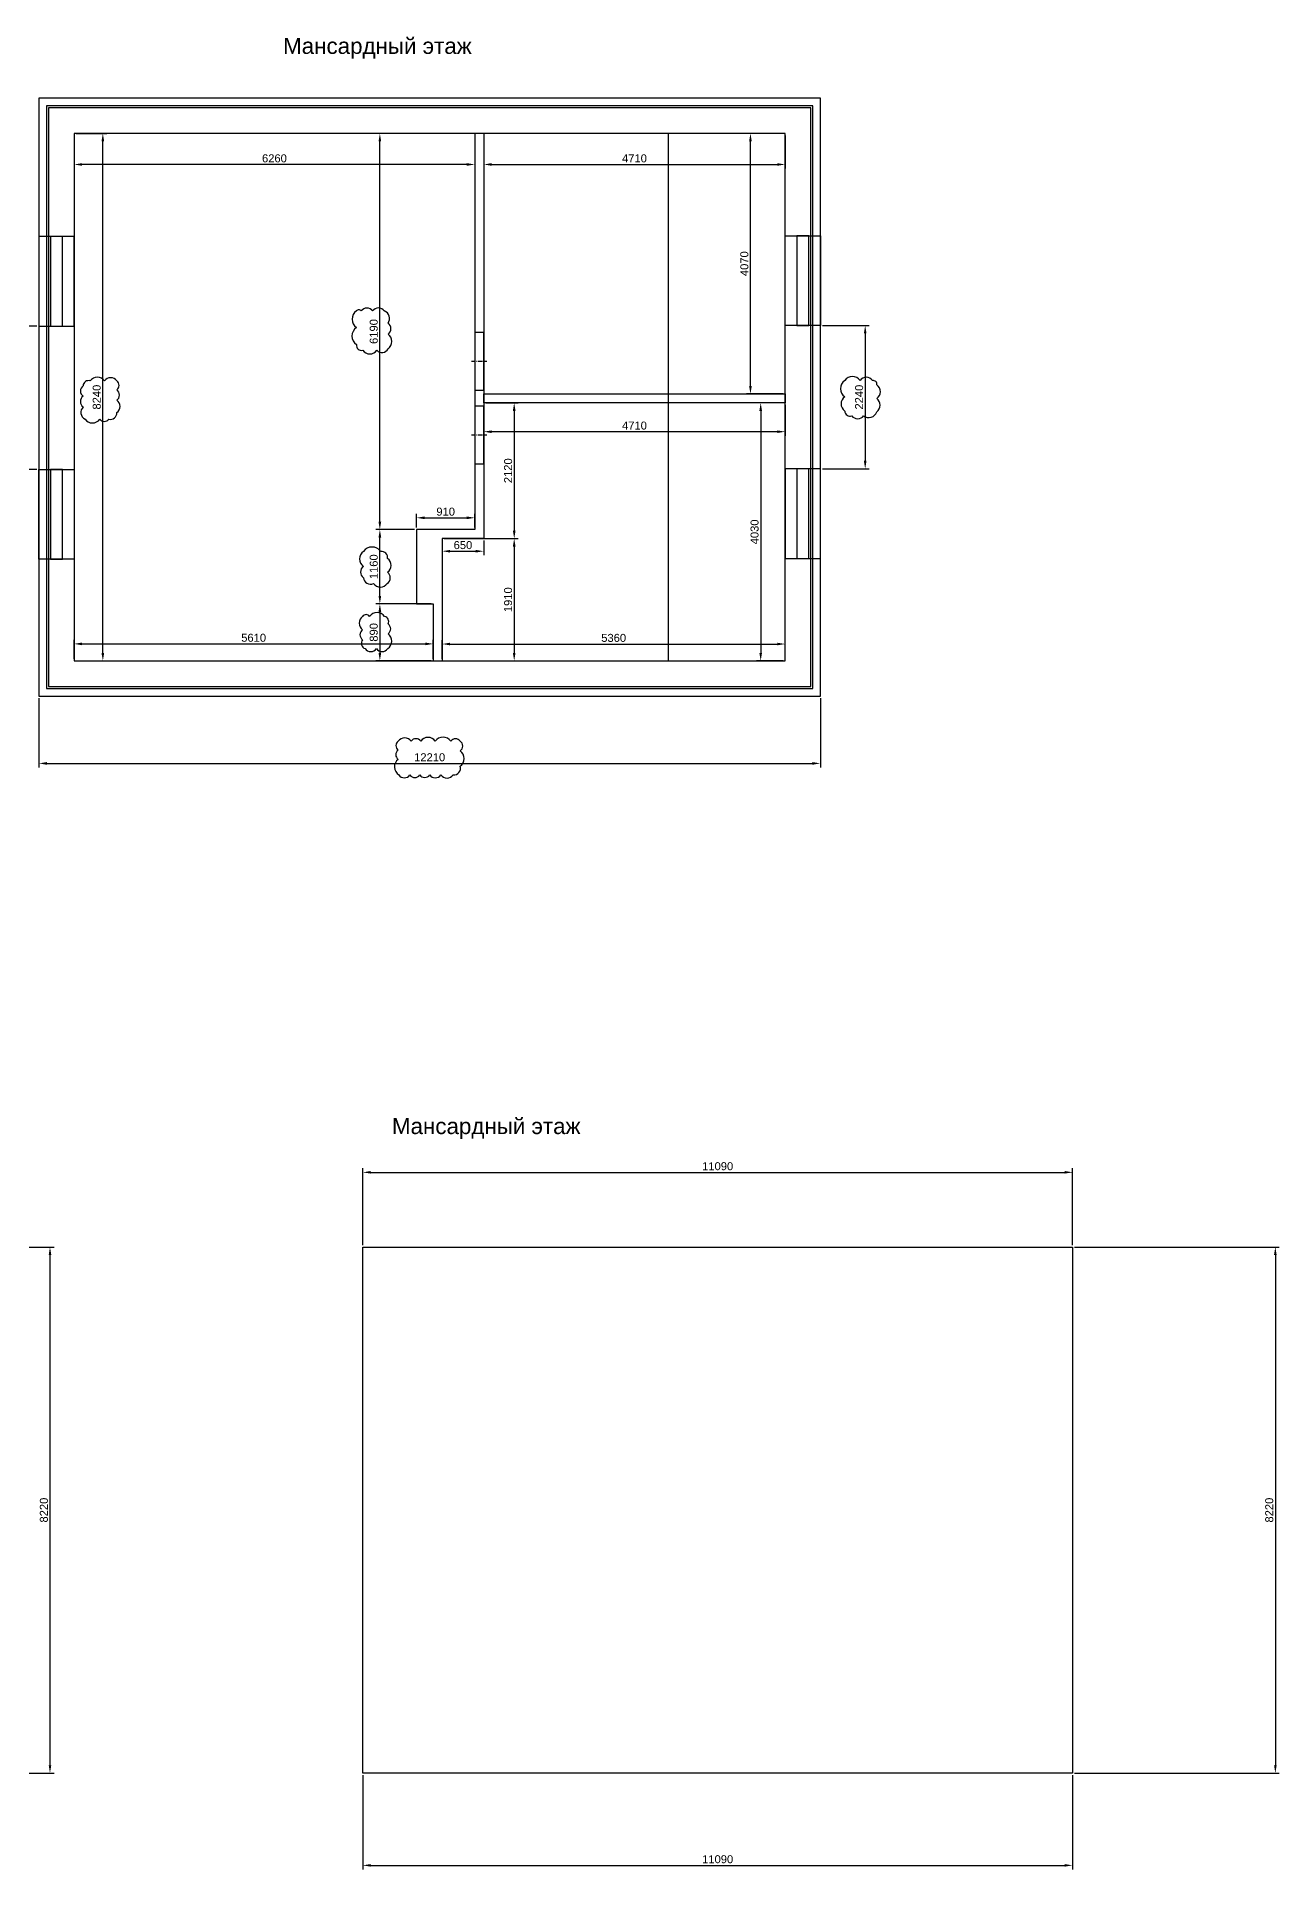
# Model space of a CAD drawing. Header units: millimetres. Extents: x -44972 to 32175, y -18880 to 15181.
# Drawn here: x 12760 to 32175, y -18880 to 9752 of the extents above; entities that cross this region are included whole.
import ezdxf

# ---------------------------------------------------------------- set-up
doc = ezdxf.new("R2010")
doc.units = ezdxf.units.MM
doc.linetypes.add('CENTER', pattern=[50.8, 31.75, -6.35, 6.35, -6.35])
for name, color, linetype in [('Axes', 4, 'Continuous'), ('Dimensions', 3, 'Continuous'), ('Doors', 6, 'Continuous'), ('Marks', 1, 'Continuous'), ('Windows', 5, 'Continuous')]:
    doc.layers.add(name, color=color, linetype=linetype)
doc.styles.get("Standard").update_dxf_attribs({"font": 'arial.ttf'})
doc.dimstyles.new('ISO-50', dxfattribs={"dimscale": 50, "dimtxt": 2.5, "dimasz": 2.5, "dimexe": 1.25, "dimexo": 0.625, "dimtad": 1, "dimtxsty": 'Standard', "dimcen": 2.5, "dimadec": 0, "dimazin": 0, "dimtfac": 1, "dimtmove": 0, "dimatfit": 3, "dimfxl": 1, "dimarcsym": 0})

# ---------------------------------------------------------------- blocks, each defined once
blk = doc.blocks.new('*D19')
at = {"layer": 'Defpoints', "color": 0, "transparency": 16777216}
for p in [(24455, 263), (19095, 0), (24455, 0)]:
    blk.add_point(p, dxfattribs=at)
at = {"layer": 'Dimensions', "color": 0, "lineweight": -2, "transparency": 16777216}
for p, q in [((19095, 31), (19095, 325)), ((24455, 31), (24455, 325)), ((19220, 263), (24330, 263))]:
    blk.add_line(p, q, dxfattribs=at)
at = {"layer": 'Dimensions', "color": 0, "transparency": 16777216}
for points in [[(19220, 284), (19220, 242), (19095, 263)], [(24330, 284), (24330, 242), (24455, 263)]]:
    blk.add_solid(points, dxfattribs=at)
at = {"layer": 'Dimensions', "color": 0, "transparency": 16777216, "insert": (21775, 358), "char_height": 125, "attachment_point": 5}
blk.add_mtext('5360', dxfattribs=at)
blk = doc.blocks.new('*D20')
at = {"layer": 'Defpoints', "color": 0, "transparency": 16777216}
for p in [(13345, 0), (18955, 265), (18955, 0)]:
    blk.add_point(p, dxfattribs=at)
at = {"layer": 'Dimensions', "color": 0, "lineweight": -2, "transparency": 16777216}
for p, q in [((13345, 31), (13345, 328)), ((18955, 31), (18955, 328)), ((13470, 265), (18830, 265))]:
    blk.add_line(p, q, dxfattribs=at)
at = {"layer": 'Dimensions', "color": 0, "transparency": 16777216}
for points in [[(13470, 286), (13470, 244), (13345, 265)], [(18830, 286), (18830, 244), (18955, 265)]]:
    blk.add_solid(points, dxfattribs=at)
at = {"layer": 'Dimensions', "color": 0, "transparency": 16777216, "insert": (16150, 360), "char_height": 125, "attachment_point": 5}
blk.add_mtext('5610', dxfattribs=at)
blk = doc.blocks.new('*D21')
at = {"layer": 'Defpoints', "color": 0, "transparency": 16777216}
for p in [(18955, 890), (18955, 0), (18122, 0)]:
    blk.add_point(p, dxfattribs=at)
at = {"layer": 'Marks', "color": 0, "lineweight": -2, "transparency": 16777216}
for p, q in [((18924, 890), (18059, 890)), ((18122, 765), (18122, 125)), ((18924, 0), (18059, 0))]:
    blk.add_line(p, q, dxfattribs=at)
at = {"layer": 'Marks', "color": 0, "transparency": 16777216}
for points in [[(18101, 765), (18143, 765), (18122, 890)], [(18101, 125), (18143, 125), (18122, 0)]]:
    blk.add_solid(points, dxfattribs=at)
at = {"layer": 'Marks', "color": 0, "transparency": 16777216, "insert": (18027, 445), "char_height": 125, "attachment_point": 5, "rotation": 90}
blk.add_mtext('890', dxfattribs=at)
blk = doc.blocks.new('*D22')
at = {"layer": 'Defpoints', "color": 0, "transparency": 16777216}
for p in [(18122, 2050), (18695, 2050), (18695, 890)]:
    blk.add_point(p, dxfattribs=at)
at = {"layer": 'Marks', "color": 0, "lineweight": -2, "transparency": 16777216}
for p, q in [((18664, 2050), (18059, 2050)), ((18122, 1015), (18122, 1925)), ((18664, 890), (18059, 890))]:
    blk.add_line(p, q, dxfattribs=at)
at = {"layer": 'Marks', "color": 0, "transparency": 16777216}
for points in [[(18101, 1925), (18143, 1925), (18122, 2050)], [(18101, 1015), (18143, 1015), (18122, 890)]]:
    blk.add_solid(points, dxfattribs=at)
at = {"layer": 'Marks', "color": 0, "transparency": 16777216, "insert": (18027, 1470), "char_height": 125, "attachment_point": 5, "rotation": 90}
blk.add_mtext('1160', dxfattribs=at)
blk = doc.blocks.new('*D23')
at = {"layer": 'Defpoints', "color": 0, "transparency": 16777216}
for p in [(18122, 8240), (19605, 8240), (18695, 2050)]:
    blk.add_point(p, dxfattribs=at)
at = {"layer": 'Marks', "color": 0, "lineweight": -2, "transparency": 16777216}
for p, q in [((19574, 8240), (18059, 8240)), ((18122, 2175), (18122, 8115)), ((18664, 2050), (18059, 2050))]:
    blk.add_line(p, q, dxfattribs=at)
at = {"layer": 'Marks', "color": 0, "transparency": 16777216}
for points in [[(18101, 8115), (18143, 8115), (18122, 8240)], [(18101, 2175), (18143, 2175), (18122, 2050)]]:
    blk.add_solid(points, dxfattribs=at)
at = {"layer": 'Marks', "color": 0, "transparency": 16777216, "insert": (18027, 5145), "char_height": 125, "attachment_point": 5, "rotation": 90}
blk.add_mtext('6190', dxfattribs=at)
blk = doc.blocks.new('*D24')
at = {"layer": 'Defpoints', "color": 0, "transparency": 16777216}
for p in [(13345, 8240), (13794, 8240), (13345, 0)]:
    blk.add_point(p, dxfattribs=at)
at = {"layer": 'Marks', "color": 0, "lineweight": -2, "transparency": 16777216}
for p, q in [((13377, 8240), (13857, 8240)), ((13794, 125), (13794, 8115)), ((13377, 0), (13857, 0))]:
    blk.add_line(p, q, dxfattribs=at)
at = {"layer": 'Marks', "color": 0, "transparency": 16777216}
for points in [[(13773, 8115), (13815, 8115), (13794, 8240)], [(13773, 125), (13815, 125), (13794, 0)]]:
    blk.add_solid(points, dxfattribs=at)
at = {"layer": 'Marks', "color": 0, "transparency": 16777216, "insert": (13699, 4120), "char_height": 125, "attachment_point": 5, "rotation": 90}
blk.add_mtext('8240', dxfattribs=at)
blk = doc.blocks.new('*D25')
at = {"layer": 'Defpoints', "color": 0, "transparency": 16777216}
for p in [(13345, 8240), (19605, 8240), (13345, 7755)]:
    blk.add_point(p, dxfattribs=at)
at = {"layer": 'Dimensions', "color": 0, "lineweight": -2, "transparency": 16777216}
for p, q in [((13345, 8209), (13345, 7693)), ((19605, 8209), (19605, 7693)), ((19480, 7755), (13470, 7755))]:
    blk.add_line(p, q, dxfattribs=at)
at = {"layer": 'Dimensions', "color": 0, "transparency": 16777216}
for points in [[(13470, 7776), (13470, 7734), (13345, 7755)], [(19480, 7776), (19480, 7734), (19605, 7755)]]:
    blk.add_solid(points, dxfattribs=at)
at = {"layer": 'Dimensions', "color": 0, "transparency": 16777216, "insert": (16475, 7850), "char_height": 125, "attachment_point": 5}
blk.add_mtext('6260', dxfattribs=at)
blk = doc.blocks.new('*D26')
at = {"layer": 'Defpoints', "color": 0, "transparency": 16777216}
for p in [(19745, 8240), (24455, 8240), (24455, 7755)]:
    blk.add_point(p, dxfattribs=at)
at = {"layer": 'Dimensions', "color": 0, "lineweight": -2, "transparency": 16777216}
for p, q in [((19745, 8209), (19745, 7693)), ((24455, 8209), (24455, 7693)), ((19870, 7755), (24330, 7755))]:
    blk.add_line(p, q, dxfattribs=at)
at = {"layer": 'Dimensions', "color": 0, "transparency": 16777216}
for points in [[(19870, 7776), (19870, 7734), (19745, 7755)], [(24330, 7776), (24330, 7734), (24455, 7755)]]:
    blk.add_solid(points, dxfattribs=at)
at = {"layer": 'Dimensions', "color": 0, "transparency": 16777216, "insert": (22100, 7850), "char_height": 125, "attachment_point": 5}
blk.add_mtext('4710', dxfattribs=at)
blk = doc.blocks.new('*D27')
at = {"layer": 'Defpoints', "color": 0, "transparency": 16777216}
for p in [(19745, 4030), (24455, 4030), (19745, 3580)]:
    blk.add_point(p, dxfattribs=at)
at = {"layer": 'Dimensions', "color": 0, "lineweight": -2, "transparency": 16777216}
for p, q in [((19745, 3999), (19745, 3517)), ((24455, 3999), (24455, 3517)), ((24330, 3580), (19870, 3580))]:
    blk.add_line(p, q, dxfattribs=at)
at = {"layer": 'Dimensions', "color": 0, "transparency": 16777216}
for points in [[(19870, 3601), (19870, 3559), (19745, 3580)], [(24330, 3601), (24330, 3559), (24455, 3580)]]:
    blk.add_solid(points, dxfattribs=at)
at = {"layer": 'Dimensions', "color": 0, "transparency": 16777216, "insert": (22100, 3675), "char_height": 125, "attachment_point": 5}
blk.add_mtext('4710', dxfattribs=at)
blk = doc.blocks.new('*D28')
at = {"layer": 'Defpoints', "color": 0, "transparency": 16777216}
for p in [(24455, 4030), (24072, 0), (24455, 0)]:
    blk.add_point(p, dxfattribs=at)
at = {"layer": 'Dimensions', "color": 0, "lineweight": -2, "transparency": 16777216}
for p, q in [((24424, 4030), (24009, 4030)), ((24072, 3905), (24072, 125)), ((24424, 0), (24009, 0))]:
    blk.add_line(p, q, dxfattribs=at)
at = {"layer": 'Dimensions', "color": 0, "transparency": 16777216}
for points in [[(24051, 3905), (24093, 3905), (24072, 4030)], [(24051, 125), (24093, 125), (24072, 0)]]:
    blk.add_solid(points, dxfattribs=at)
at = {"layer": 'Dimensions', "color": 0, "transparency": 16777216, "insert": (23977, 2015), "char_height": 125, "attachment_point": 5, "rotation": 90}
blk.add_mtext('4030', dxfattribs=at)
blk = doc.blocks.new('*D29')
at = {"layer": 'Defpoints', "color": 0, "transparency": 16777216}
for p in [(23912, 8240), (24455, 8240), (24455, 4170)]:
    blk.add_point(p, dxfattribs=at)
at = {"layer": 'Dimensions', "color": 0, "lineweight": -2, "transparency": 16777216}
for p, q in [((24424, 8240), (23849, 8240)), ((23912, 4295), (23912, 8115)), ((24424, 4170), (23849, 4170))]:
    blk.add_line(p, q, dxfattribs=at)
at = {"layer": 'Dimensions', "color": 0, "transparency": 16777216}
for points in [[(23891, 8115), (23933, 8115), (23912, 8240)], [(23891, 4295), (23933, 4295), (23912, 4170)]]:
    blk.add_solid(points, dxfattribs=at)
at = {"layer": 'Dimensions', "color": 0, "transparency": 16777216, "insert": (23817, 6205), "char_height": 125, "attachment_point": 5, "rotation": 90}
blk.add_mtext('4070', dxfattribs=at)
blk = doc.blocks.new('*D30')
at = {"layer": 'Defpoints', "color": 0, "transparency": 16777216}
for p in [(19095, 1910), (19745, 1910), (19745, 1713)]:
    blk.add_point(p, dxfattribs=at)
at = {"layer": 'Dimensions', "color": 0, "lineweight": -2, "transparency": 16777216}
for p, q in [((19095, 1879), (19095, 1650)), ((19745, 1879), (19745, 1650)), ((19220, 1713), (19620, 1713))]:
    blk.add_line(p, q, dxfattribs=at)
at = {"layer": 'Dimensions', "color": 0, "transparency": 16777216}
for points in [[(19220, 1733), (19220, 1692), (19095, 1713)], [(19620, 1733), (19620, 1692), (19745, 1713)]]:
    blk.add_solid(points, dxfattribs=at)
at = {"layer": 'Dimensions', "color": 0, "transparency": 16777216, "insert": (19420, 1808), "char_height": 125, "attachment_point": 5}
blk.add_mtext('650', dxfattribs=at)
blk = doc.blocks.new('*D31')
at = {"layer": 'Defpoints', "color": 0, "transparency": 16777216}
for p in [(19745, 4030), (19745, 1910), (20221, 1910)]:
    blk.add_point(p, dxfattribs=at)
at = {"layer": 'Dimensions', "color": 0, "lineweight": -2, "transparency": 16777216}
for p, q in [((19777, 4030), (20284, 4030)), ((20221, 3905), (20221, 2035)), ((19777, 1910), (20284, 1910))]:
    blk.add_line(p, q, dxfattribs=at)
at = {"layer": 'Dimensions', "color": 0, "transparency": 16777216}
for points in [[(20200, 3905), (20242, 3905), (20221, 4030)], [(20200, 2035), (20242, 2035), (20221, 1910)]]:
    blk.add_solid(points, dxfattribs=at)
at = {"layer": 'Dimensions', "color": 0, "transparency": 16777216, "insert": (20126, 2970), "char_height": 125, "attachment_point": 5, "rotation": 90}
blk.add_mtext('2120', dxfattribs=at)
blk = doc.blocks.new('*D32')
at = {"layer": 'Defpoints', "color": 0, "transparency": 16777216}
for p in [(18695, 2050), (19605, 2235), (19605, 2050)]:
    blk.add_point(p, dxfattribs=at)
at = {"layer": 'Dimensions', "color": 0, "lineweight": -2, "transparency": 16777216}
for p, q in [((18695, 2081), (18695, 2297)), ((19605, 2081), (19605, 2297)), ((18820, 2235), (19480, 2235))]:
    blk.add_line(p, q, dxfattribs=at)
at = {"layer": 'Dimensions', "color": 0, "transparency": 16777216}
for points in [[(18820, 2256), (18820, 2214), (18695, 2235)], [(19480, 2256), (19480, 2214), (19605, 2235)]]:
    blk.add_solid(points, dxfattribs=at)
at = {"layer": 'Dimensions', "color": 0, "transparency": 16777216, "insert": (19150, 2330), "char_height": 125, "attachment_point": 5}
blk.add_mtext('910', dxfattribs=at)
blk = doc.blocks.new('*D33')
at = {"layer": 'Defpoints', "color": 0, "transparency": 16777216}
for p in [(19095, 1910), (19095, 0), (20221, 0)]:
    blk.add_point(p, dxfattribs=at)
at = {"layer": 'Dimensions', "color": 0, "lineweight": -2, "transparency": 16777216}
for p, q in [((19127, 1910), (20284, 1910)), ((20221, 1785), (20221, 125)), ((19127, 0), (20284, 0))]:
    blk.add_line(p, q, dxfattribs=at)
at = {"layer": 'Dimensions', "color": 0, "transparency": 16777216}
for points in [[(20200, 1785), (20242, 1785), (20221, 1910)], [(20200, 125), (20242, 125), (20221, 0)]]:
    blk.add_solid(points, dxfattribs=at)
at = {"layer": 'Dimensions', "color": 0, "transparency": 16777216, "insert": (20126, 955), "char_height": 125, "attachment_point": 5, "rotation": 90}
blk.add_mtext('1910', dxfattribs=at)
blk = doc.blocks.new('*D34')
at = {"layer": 'Defpoints', "color": 0, "transparency": 16777216}
for p in [(12795, 5230), (12490, 2990), (12795, 2990)]:
    blk.add_point(p, dxfattribs=at)
at = {"layer": 'Marks', "color": 0, "lineweight": -2, "transparency": 16777216}
for p, q in [((12764, 5230), (12428, 5230)), ((12490, 5105), (12490, 3115)), ((12764, 2990), (12428, 2990))]:
    blk.add_line(p, q, dxfattribs=at)
at = {"layer": 'Marks', "color": 0, "transparency": 16777216}
for points in [[(12469, 5105), (12511, 5105), (12490, 5230)], [(12469, 3115), (12511, 3115), (12490, 2990)]]:
    blk.add_solid(points, dxfattribs=at)
at = {"layer": 'Marks', "color": 0, "transparency": 16777216, "insert": (12395, 4110), "char_height": 125, "attachment_point": 5, "rotation": 90}
blk.add_mtext('2240', dxfattribs=at)
blk = doc.blocks.new('*D35')
at = {"layer": 'Defpoints', "color": 0, "transparency": 16777216}
for p in [(25005, 5240), (25005, 3000), (25705, 3000)]:
    blk.add_point(p, dxfattribs=at)
at = {"layer": 'Marks', "color": 0, "lineweight": -2, "transparency": 16777216}
for p, q in [((25037, 5240), (25767, 5240)), ((25705, 5115), (25705, 3125)), ((25037, 3000), (25767, 3000))]:
    blk.add_line(p, q, dxfattribs=at)
at = {"layer": 'Marks', "color": 0, "transparency": 16777216}
for points in [[(25684, 5115), (25725, 5115), (25705, 5240)], [(25684, 3125), (25725, 3125), (25705, 3000)]]:
    blk.add_solid(points, dxfattribs=at)
at = {"layer": 'Marks', "color": 0, "transparency": 16777216, "insert": (25610, 4120), "char_height": 125, "attachment_point": 5, "rotation": 90}
blk.add_mtext('2240', dxfattribs=at)
blk = doc.blocks.new('*D36')
at = {"layer": 'Defpoints', "color": 0, "transparency": 16777216}
for p in [(12795, -550), (25005, -550), (25005, -1602)]:
    blk.add_point(p, dxfattribs=at)
at = {"layer": 'Marks', "color": 0, "lineweight": -2, "transparency": 16777216}
for p, q in [((12795, -581), (12795, -1665)), ((25005, -581), (25005, -1665)), ((12920, -1602), (24880, -1602))]:
    blk.add_line(p, q, dxfattribs=at)
at = {"layer": 'Marks', "color": 0, "transparency": 16777216}
for points in [[(12920, -1581), (12920, -1623), (12795, -1602)], [(24880, -1581), (24880, -1623), (25005, -1602)]]:
    blk.add_solid(points, dxfattribs=at)
at = {"layer": 'Marks', "color": 0, "transparency": 16777216, "insert": (18900, -1507), "char_height": 125, "attachment_point": 5}
blk.add_mtext('12210', dxfattribs=at)
blk = doc.blocks.new('*D39')
at = {"layer": 'Defpoints', "color": 0, "transparency": 16777216}
for p in [(28945, -9158), (28945, -17378), (32113, -17378)]:
    blk.add_point(p, dxfattribs=at)
at = {"layer": 'Dimensions', "color": 0, "lineweight": -2, "transparency": 16777216}
for p, q in [((28976, -9158), (32175, -9158)), ((32113, -9283), (32113, -17253)), ((28976, -17378), (32175, -17378))]:
    blk.add_line(p, q, dxfattribs=at)
at = {"layer": 'Dimensions', "color": 0, "transparency": 16777216}
for points in [[(32092, -9283), (32134, -9283), (32113, -9158)], [(32092, -17253), (32134, -17253), (32113, -17378)]]:
    blk.add_solid(points, dxfattribs=at)
at = {"layer": 'Dimensions', "color": 0, "transparency": 16777216, "insert": (32018, -13268), "char_height": 125, "attachment_point": 5, "rotation": 90}
blk.add_mtext('8220', dxfattribs=at)
blk = doc.blocks.new('*D40')
at = {"layer": 'Defpoints', "color": 0, "transparency": 16777216}
for p in [(12111, -9158), (12111, -17378), (12968, -17378)]:
    blk.add_point(p, dxfattribs=at)
at = {"layer": 'Dimensions', "color": 0, "lineweight": -2, "transparency": 16777216}
for p, q in [((12142, -9158), (13031, -9158)), ((12968, -9283), (12968, -17253)), ((12142, -17378), (13031, -17378))]:
    blk.add_line(p, q, dxfattribs=at)
at = {"layer": 'Dimensions', "color": 0, "transparency": 16777216}
for points in [[(12948, -9283), (12989, -9283), (12968, -9158)], [(12948, -17253), (12989, -17253), (12968, -17378)]]:
    blk.add_solid(points, dxfattribs=at)
at = {"layer": 'Dimensions', "color": 0, "transparency": 16777216, "insert": (12873, -13268), "char_height": 125, "attachment_point": 5, "rotation": 90}
blk.add_mtext('8220', dxfattribs=at)
blk = doc.blocks.new('*D43')
at = {"layer": 'Defpoints', "color": 0, "transparency": 16777216}
for p in [(28945, -7991), (17855, -9158), (28945, -9158)]:
    blk.add_point(p, dxfattribs=at)
at = {"layer": 'Dimensions', "color": 0, "lineweight": -2, "transparency": 16777216}
for p, q in [((17855, -9127), (17855, -7928)), ((17980, -7991), (28820, -7991)), ((28945, -9127), (28945, -7928))]:
    blk.add_line(p, q, dxfattribs=at)
at = {"layer": 'Dimensions', "color": 0, "transparency": 16777216}
for points in [[(17980, -7970), (17980, -8011), (17855, -7991)], [(28820, -7970), (28820, -8011), (28945, -7991)]]:
    blk.add_solid(points, dxfattribs=at)
at = {"layer": 'Dimensions', "color": 0, "transparency": 16777216, "insert": (23400, -7896), "char_height": 125, "attachment_point": 5}
blk.add_mtext('11090', dxfattribs=at)
blk = doc.blocks.new('*D44')
at = {"layer": 'Defpoints', "color": 0, "transparency": 16777216}
for p in [(17855, -17378), (28945, -17378), (28945, -18818)]:
    blk.add_point(p, dxfattribs=at)
at = {"layer": 'Dimensions', "color": 0, "lineweight": -2, "transparency": 16777216}
for p, q in [((17855, -17409), (17855, -18880)), ((28945, -17409), (28945, -18880)), ((17980, -18818), (28820, -18818))]:
    blk.add_line(p, q, dxfattribs=at)
at = {"layer": 'Dimensions', "color": 0, "transparency": 16777216}
for points in [[(17980, -18797), (17980, -18838), (17855, -18818)], [(28820, -18797), (28820, -18838), (28945, -18818)]]:
    blk.add_solid(points, dxfattribs=at)
at = {"layer": 'Dimensions', "color": 0, "transparency": 16777216, "insert": (23400, -18723), "char_height": 125, "attachment_point": 5}
blk.add_mtext('11090', dxfattribs=at)

msp = doc.modelspace()

# ---------------------------------------------------------------- linework, layer by layer
for p, q in [((22631.991, 0), (22631.991, 8240)), ((24455.257, 0), (24455.257, 4170)), ((17854.853, -9158.094), (24114.853, -9158.094)), ((17854.853, -17378.094), (17854.853, -9158.094)), ((24234.853, -9158.094), (28944.853, -9158.094)), ((28944.853, -9158.094), (28944.853, -13228.094)), ((28944.853, -13348.094), (28944.853, -17378.094)), ((23464.853, -17378.094), (17854.853, -17378.094)), ((28944.853, -17378.094), (23584.853, -17378.094))]:
    msp.add_line(p, q)
at = {"color": 1}
for p, q in [((24114.853, -9158.094), (24234.853, -9158.094)), ((28944.853, -13228.094), (28944.853, -13348.094)), ((23584.853, -17378.094), (23464.853, -17378.094))]:
    msp.add_line(p, q, dxfattribs=at)
for points in [[(12795.257, -550), (25005.257, -550), (25005.257, 8790), (12795.257, 8790)], [(12915.257, -430), (24885.257, -430), (24885.257, 8670), (12915.257, 8670)], [(12945.257, -400), (24855.257, -400), (24855.257, 8640), (12945.257, 8640)], [(13345.257, 0), (24455.257, 0), (24455.257, 8240), (13345.257, 8240)], [(19745.257, 4170), (24455.257, 4170), (24455.257, 4030), (19745.257, 4030)]]:
    msp.add_lwpolyline(points, close=True)
for points in [[(19605.257, 8240), (19605.257, 2050), (18695.257, 2050), (18695.257, 890), (18955.257, 890), (18955.257, 0)], [(19745.257, 8240), (19745.257, 1910), (19095.257, 1910), (19095.257, 0)]]:
    msp.add_lwpolyline(points)
at = {"layer": 'Axes', "linetype": 'CENTER', "ltscale": 2}
for p, q in [((19555.257, 4680), (19795.257, 4680)), ((19555.257, 3530), (19795.257, 3530))]:
    msp.add_line(p, q, dxfattribs=at)
at = {"layer": 'Doors'}
for points in [[(19745.257, 5130), (19605.257, 5130), (19605.257, 4230), (19745.257, 4230)], [(19745.257, 3980), (19605.257, 3980), (19605.257, 3080), (19745.257, 3080)]]:
    msp.add_lwpolyline(points, close=True, dxfattribs=at)
at = {"layer": 'Marks'}
for points in [[(17755.251, 5465.915, 0.52056705), (17755.251, 5205.975, 0.52056705), (17755.251, 4940.338, 0.52056705), (17855.378, 4852.032, 0.52056705), (18075.738, 4852.032, 0.52056705), (18249.789, 4874.964, 0.52056705), (18249.789, 5104.732, 0.52056705), (18249.789, 5275.204, 0.52056705), (18190.374, 5465.915, 0.52056705), (18008.02, 5465.915, 0.52056705), (17832.05, 5465.915, 0.52056705)], [(14011.777, 4372.846, 0.52056705), (13820.19, 4372.846, 0.52056705), (13597.25, 4372.846, 0.52056705), (13486.597, 4296.283, 0.52056705), (13486.597, 4133.456, 0.52056705), (13486.597, 3966.394, 0.52056705), (13515.298, 3776.464, 0.52056705), (13747.275, 3776.464, 0.52056705), (13885.777, 3776.464, 0.52056705), (14011.777, 3877.562, 0.52056705), (14011.777, 4070.809, 0.52056705), (14011.777, 4233.786, 0.52056705)], [(25384.879, 4379.569, 0.52056705), (25384.879, 4125.09, 0.52056705), (25384.879, 3903.383, 0.52056705), (25495.87, 3829.309, 0.52056705), (25680.055, 3829.309, 0.52056705), (25885.644, 3890.012, 0.52056705), (25885.644, 4097.026, 0.52056705), (25885.644, 4311.058, 0.52056705), (25819.654, 4379.569, 0.52056705), (25625.108, 4379.569, 0.52056705)], [(17864.992, 1708.12, 0.52056705), (17864.992, 1474.853, 0.52056705), (17864.992, 1298.782, 0.52056705), (18024.074, 1208.719, 0.52056705), (18236.447, 1208.719, 0.52056705), (18242.253, 1384.189, 0.52056705), (18242.253, 1598.534, 0.52056705), (18136.077, 1708.12, 0.52056705)], [(17852.587, 694.366, 0.52056705), (17852.587, 485.819, 0.52056705), (17852.587, 328.425, 0.52056705), (17890.952, 191.081, 0.52056705), (18069.16, 191.081, 0.52056705), (18244.828, 191.081, 0.52056705), (18250.399, 422.094, 0.52056705), (18250.399, 578.214, 0.52056705), (18195.728, 694.366, 0.52056705), (17962.754, 694.366, 0.52056705)], [(18409.151, -1254.713, 0.52056705), (18409.151, -1393.397, 0.52056705), (18409.151, -1538.653, 0.52056705), (18417.523, -1782.128, 0.52056705), (18591.185, -1782.128, 0.52056705), (18746.447, -1782.128, 0.52056705), (18900.33, -1782.128, 0.52056705), (19074.366, -1782.128, 0.52056705), (19267.707, -1782.128, 0.52056705), (19378.191, -1646.539, 0.52056705), (19378.191, -1407.046, 0.52056705), (19376.728, -1254.713, 0.52056705), (19231.126, -1254.713, 0.52056705), (18987.051, -1254.713, 0.52056705), (18760.892, -1254.713, 0.52056705), (18610.941, -1254.713, 0.52056705)]]:
    msp.add_lwpolyline(points, format="xyb", close=True, dxfattribs=at)
at = {"layer": 'Windows'}
for points in [[(13345.257, 6630), (12795.257, 6630), (12795.257, 5230), (13345.257, 5230)], [(12975.257, 5230), (13165.257, 5230), (13165.257, 6630), (12975.257, 6630)], [(24455.257, 6640), (25005.257, 6640), (25005.257, 5240), (24455.257, 5240)], [(24635.257, 5240), (24825.257, 5240), (24825.257, 6640), (24635.257, 6640)], [(13345.257, 1590), (12795.257, 1590), (12795.257, 2990), (13345.257, 2990)], [(12975.257, 1590), (13165.257, 1590), (13165.257, 2990), (12975.257, 2990)], [(24455.257, 1600), (25005.257, 1600), (25005.257, 3000), (24455.257, 3000)], [(24635.257, 1600), (24825.257, 1600), (24825.257, 3000), (24635.257, 3000)]]:
    msp.add_lwpolyline(points, close=True, dxfattribs=at)

# ---------------------------------------------------------------- texts
for p in [(16610.468, 9482.086), (18310.568, -7393.673)]:
    msp.add_text('Мансардный этаж', height=250).set_placement(p)

# ---------------------------------------------------------------- dimensions: what is measured, and where the dimension line sits
at = {"layer": 'Dimensions'}
for base, p1, p2, picture, middle in [((13345.257, 7755.073), (19605.257, 8240), (13345.257, 8240), '*D25', (16475.257, 7850.145)), ((24455.257, 7755.087), (19745.257, 8240), (24455.257, 8240), '*D26', (22100.257, 7850.158)), ((19745.257, 3579.774), (24455.257, 4030), (19745.257, 4030), '*D27', (22100.257, 3674.845)), ((19605.257, 2234.927), (18695.257, 2050), (19605.257, 2050), '*D32', (19150.257, 2329.999)), ((19745.257, 1712.546), (19095.257, 1910), (19745.257, 1910), '*D30', (19420.257, 1807.617)), ((18955.257, 265.007), (13345.257, 0), (18955.257, 0), '*D20', (16150.257, 360.078)), ((24455.257, 262.803), (19095.257, 0), (24455.257, 0), '*D19', (21775.257, 357.917)), ((28944.853, -7990.582), (17854.853, -9158.094), (28944.853, -9158.094), '*D43', (23399.853, -7895.51)), ((28944.853, -18817.588), (17854.853, -17378.094), (28944.853, -17378.094), '*D44', (23399.853, -18722.516))]:
    dim = msp.add_linear_dim(base=base, p1=p1, p2=p2, dimstyle='ISO-50', dxfattribs=at)
    dim.commit()
    dim.dimension.update_dxf_attribs({"geometry": picture, "text_midpoint": middle})
for base, p1, p2, picture, middle in [((23911.997, 8240), (24455.257, 4170), (24455.257, 8240), '*D29', (23816.925, 6205)), ((20221.127, 1910), (19745.257, 4030), (19745.257, 1910), '*D31', (20126.055, 2970)), ((24071.751, 0), (24455.257, 4030), (24455.257, 0), '*D28', (23976.637, 2015)), ((20221.127, 0), (19095.257, 1910), (19095.257, 0), '*D33', (20126.055, 955)), ((12968.463, -17378.094), (12111.158, -9158.094), (12111.158, -17378.094), '*D40', (12873.391, -13268.094)), ((32112.932, -17378.094), (28944.853, -9158.094), (28944.853, -17378.094), '*D39', (32017.86, -13268.094))]:
    dim = msp.add_linear_dim(base=base, p1=p1, p2=p2, angle=90, dimstyle='ISO-50', dxfattribs=at)
    dim.commit()
    dim.dimension.update_dxf_attribs({"geometry": picture, "text_midpoint": middle})
at = {"layer": 'Marks'}
for base, p1, p2, picture, middle in [((13794.007, 8240), (13345.257, 0), (13345.257, 8240), '*D24', (13698.935, 4120)), ((18121.868, 8240), (18695.257, 2050), (19605.257, 8240), '*D23', (18026.797, 5145)), ((12490.058, 2990), (12795.257, 5230), (12795.257, 2990), '*D34', (12394.986, 4110)), ((25704.598, 3000), (25005.257, 5240), (25005.257, 3000), '*D35', (25609.526, 4120)), ((18121.868, 2050), (18695.257, 890), (18695.257, 2050), '*D22', (18026.797, 1470)), ((18121.868, 0), (18955.257, 890), (18955.257, 0), '*D21', (18026.797, 445))]:
    dim = msp.add_linear_dim(base=base, p1=p1, p2=p2, angle=90, dimstyle='ISO-50', dxfattribs=at)
    dim.commit()
    dim.dimension.update_dxf_attribs({"geometry": picture, "text_midpoint": middle})
dim = msp.add_linear_dim(base=(25005.257, -1602.012), p1=(12795.257, -550), p2=(25005.257, -550), dimstyle='ISO-50', dxfattribs=at)
dim.commit()
dim.dimension.update_dxf_attribs({"geometry": '*D36', "text_midpoint": (18900.257, -1506.941)})

doc.saveas('drawing.dxf')
